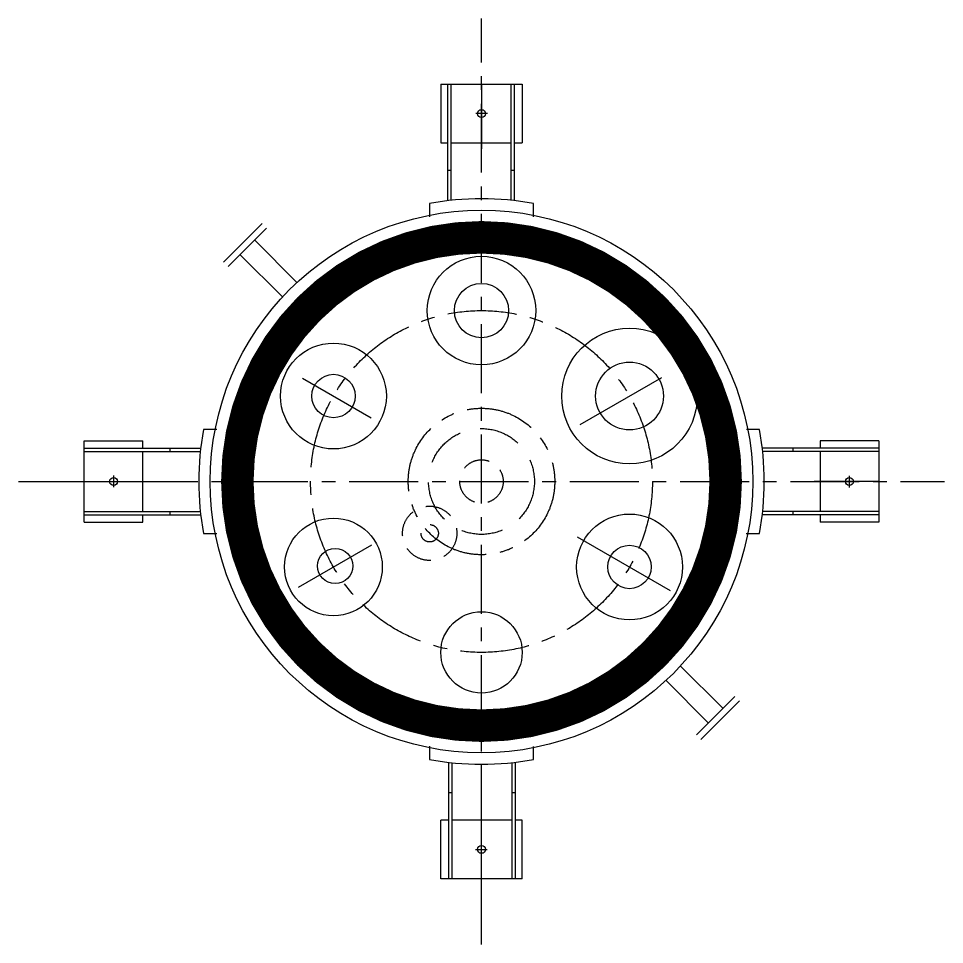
# Model space of a CAD drawing. Header units: millimetres. Extents: x -10878 to 64959, y -43701 to 1476.
# Drawn here: x 41495 to 43202, y -27773 to -26067 of the extents above; entities that cross this region are included whole.
import ezdxf

# ---------------------------------------------------------------- set-up
doc = ezdxf.new("R2010")
doc.units = ezdxf.units.MM
doc.linetypes.add('CENTERX2', pattern=[101.6, 63.5, -12.7, 12.7, -12.7])
doc.linetypes.add('DASHEDX2', pattern=[38.1, 25.4, -12.7])
doc.layers.add('0DataFlow-GsBzCenterLine', color=1, linetype='CENTERX2')

msp = doc.modelspace()

# ---------------------------------------------------------------- linework, layer by layer
for p, q in [((42273.71, -26187.77), (42273.71, -26295.77)), ((42273.71, -26187.77), (42423.71, -26187.77)), ((42286.62, -26402.42), (42286.62, -26187.77)), ((42292.62, -26401.74), (42292.62, -26187.77)), ((42348.71, -26187.77), (42348.71, -26306.8)), ((42403.62, -26401.62), (42403.62, -26187.77)), ((42409.62, -26402.28), (42409.62, -26187.77)), ((42423.71, -26187.77), (42423.71, -26295.77)), ((42359.64, -26241.77), (42337.99, -26241.77)), ((42273.71, -26295.77), (42286.62, -26295.77)), ((42292.62, -26295.77), (42403.62, -26295.77)), ((42409.62, -26295.77), (42423.71, -26295.77)), ((42286.62, -26346.27), (42292.62, -26346.27)), ((42403.62, -26346.27), (42409.62, -26346.27)), ((42252.93, -26407.48), (42252.93, -26431.72)), ((42444.71, -26431.77), (42444.71, -26407.52)), ((41873.54, -26515.31), (41944.25, -26444.6)), ((41882.02, -26523.79), (41952.73, -26453.08)), ((42008.59, -26552.79), (41930.81, -26475)), ((41981.72, -26579.66), (41903.94, -26501.87)), ((42019.09, -26729.46), (42145.12, -26802.23)), ((42530.55, -26814.79), (42681.2, -26727.81)), ((41860.71, -26823.77), (41836.46, -26823.77)), ((42861, -26824), (42836.77, -26824)), ((41616.71, -26844.77), (41724.71, -26844.77)), ((41616.71, -26994.77), (41616.71, -26844.77)), ((41831.22, -26858.87), (41616.71, -26858.87)), ((41724.71, -26858.87), (41724.71, -26844.77)), ((41775.21, -26864.87), (41775.21, -26858.87)), ((42866.07, -26857.68), (43080.71, -26857.68)), ((42922.21, -26857.68), (42922.21, -26863.68)), ((43080.71, -26844.77), (42972.71, -26844.77)), ((42972.71, -26844.77), (42972.71, -26857.68)), ((43080.71, -26844.77), (43080.71, -26994.77)), ((41830.56, -26864.87), (41616.71, -26864.87)), ((41724.71, -26975.87), (41724.71, -26864.87)), ((42866.74, -26863.68), (43080.71, -26863.68)), ((42972.71, -26863.68), (42972.71, -26974.68)), ((41670.71, -26908.85), (41670.71, -26930.5)), ((43026.71, -26930.7), (43026.71, -26909.05)), ((41616.71, -26919.77), (41735.74, -26919.77)), ((43080.71, -26919.77), (42961.69, -26919.77)), ((41830.68, -26975.87), (41616.71, -26975.87)), ((41775.21, -26981.87), (41775.21, -26975.87)), ((42866.87, -26974.68), (43080.71, -26974.68)), ((42922.21, -26974.68), (42922.21, -26980.68)), ((41831.36, -26981.87), (41616.71, -26981.87)), ((41616.71, -26994.77), (41724.71, -26994.77)), ((41724.71, -26994.77), (41724.71, -26981.87)), ((42866.21, -26980.68), (43080.71, -26980.68)), ((42972.71, -26980.68), (42972.71, -26994.77)), ((43080.71, -26994.77), (42972.71, -26994.77)), ((41836.42, -27015.55), (41860.66, -27015.55)), ((42525.22, -27021.68), (42696.65, -27120.65)), ((42836.71, -27015.77), (42860.96, -27015.77)), ((42011.32, -27114.57), (42146.8, -27036.35)), ((42715.7, -27259.89), (42793.48, -27337.67)), ((42688.83, -27286.76), (42766.61, -27364.54)), ((42815.4, -27315.75), (42744.69, -27386.46)), ((42823.89, -27324.24), (42753.18, -27394.95)), ((42252.71, -27407.77), (42252.71, -27432.02)), ((42444.49, -27432.06), (42444.49, -27407.83)), ((42287.81, -27437.27), (42287.81, -27651.77)), ((42293.81, -27437.93), (42293.81, -27651.77)), ((42404.81, -27437.8), (42404.81, -27651.77)), ((42410.81, -27437.13), (42410.81, -27651.77)), ((42293.81, -27493.27), (42287.81, -27493.27)), ((42410.81, -27493.27), (42404.81, -27493.27)), ((42348.71, -27651.77), (42348.71, -27532.75)), ((42287.81, -27543.77), (42273.71, -27543.77)), ((42273.71, -27651.77), (42273.71, -27543.77)), ((42404.81, -27543.77), (42293.81, -27543.77)), ((42423.71, -27543.77), (42410.81, -27543.77)), ((42423.71, -27651.77), (42423.71, -27543.77)), ((42337.79, -27597.77), (42359.44, -27597.77)), ((42423.71, -27651.77), (42273.71, -27651.77))]:
    msp.add_line(p, q)
at = {"ltscale": 2, "const_width": 60}
msp.add_lwpolyline([(42348.71, -26469.77, 0.0984914), (42176.51, -26504.03, 0.0984914), (42030.51, -26601.58, 0.0984914), (41932.97, -26747.57, 0.0984914), (41898.71, -26919.77, 0.0984914), (41932.97, -27091.98, 0.0984914), (42030.51, -27237.97, 0.0984914), (42176.51, -27335.52, 0.0984914), (42348.71, -27369.77, 0.0984914), (42520.92, -27335.52, 0.0984914), (42666.91, -27237.97, 0.0984914), (42764.46, -27091.98, 0.0984914), (42798.71, -26919.77, 0.0984914), (42764.46, -26747.57, 0.0984914), (42666.91, -26601.58, 0.0984914), (42520.92, -26504.03, 0.0984914)], format="xyb", close=True, dxfattribs=at)
for centre, radius in [((42348.71, -26241.77), 7.2), ((42348.71, -26919.77), 500), ((42348.71, -26604.77), 100), ((42348.71, -26604.77), 50), ((42621.51, -26762.27), 125), ((42075.91, -26762.27), 97.5), ((42621.51, -26762.27), 62.5), ((42075.91, -26762.27), 40), ((41670.71, -26919.77), 7.2), ((43026.71, -26919.77), 7.2), ((42075.91, -27077.27), 90), ((42621.51, -27077.27), 97.5), ((42079.06, -27075.46), 32.5), ((42621.51, -27077.27), 40), ((42348.71, -27234.77), 75), ((42348.71, -27597.77), 7.2)]:
    msp.add_circle(centre, radius)
at = {"linetype": 'DASHEDX2', "ltscale": 3}
msp.add_circle((42348.71, -26919.77), 97.5, dxfattribs=at)
at = {"linetype": 'DASHEDX2', "ltscale": 2}
for centre, radius in [((42348.71, -26919.77), 40), ((42253.25, -27015.23), 50), ((42253.25, -27015.23), 16)]:
    msp.add_circle(centre, radius, dxfattribs=at)
at = {"lineweight": -3, "ltscale": 5}
for centre, start, end in [((42348.71, -26929.77), 79.58417, 100.39151), ((42358.71, -26919.77), 169.58417, 190.39151), ((42338.71, -26919.77), 349.58417, 10.39151), ((42348.71, -26909.77), 259.58417, 280.39151)]:
    msp.add_arc(centre, 531, start, end, dxfattribs=at)
at = {"layer": '0DataFlow-GsBzCenterLine', "linetype": 'CENTERX2', "ltscale": 2}
for p, q in [((42348.71, -27772.99), (42348.71, -26066.56)), ((41495.5, -26919.77), (43201.93, -26919.77))]:
    msp.add_line(p, q, dxfattribs=at)
for radius in [315, 135]:
    msp.add_circle((42348.71, -26919.77), radius, dxfattribs=at)

doc.saveas('drawing.dxf')
